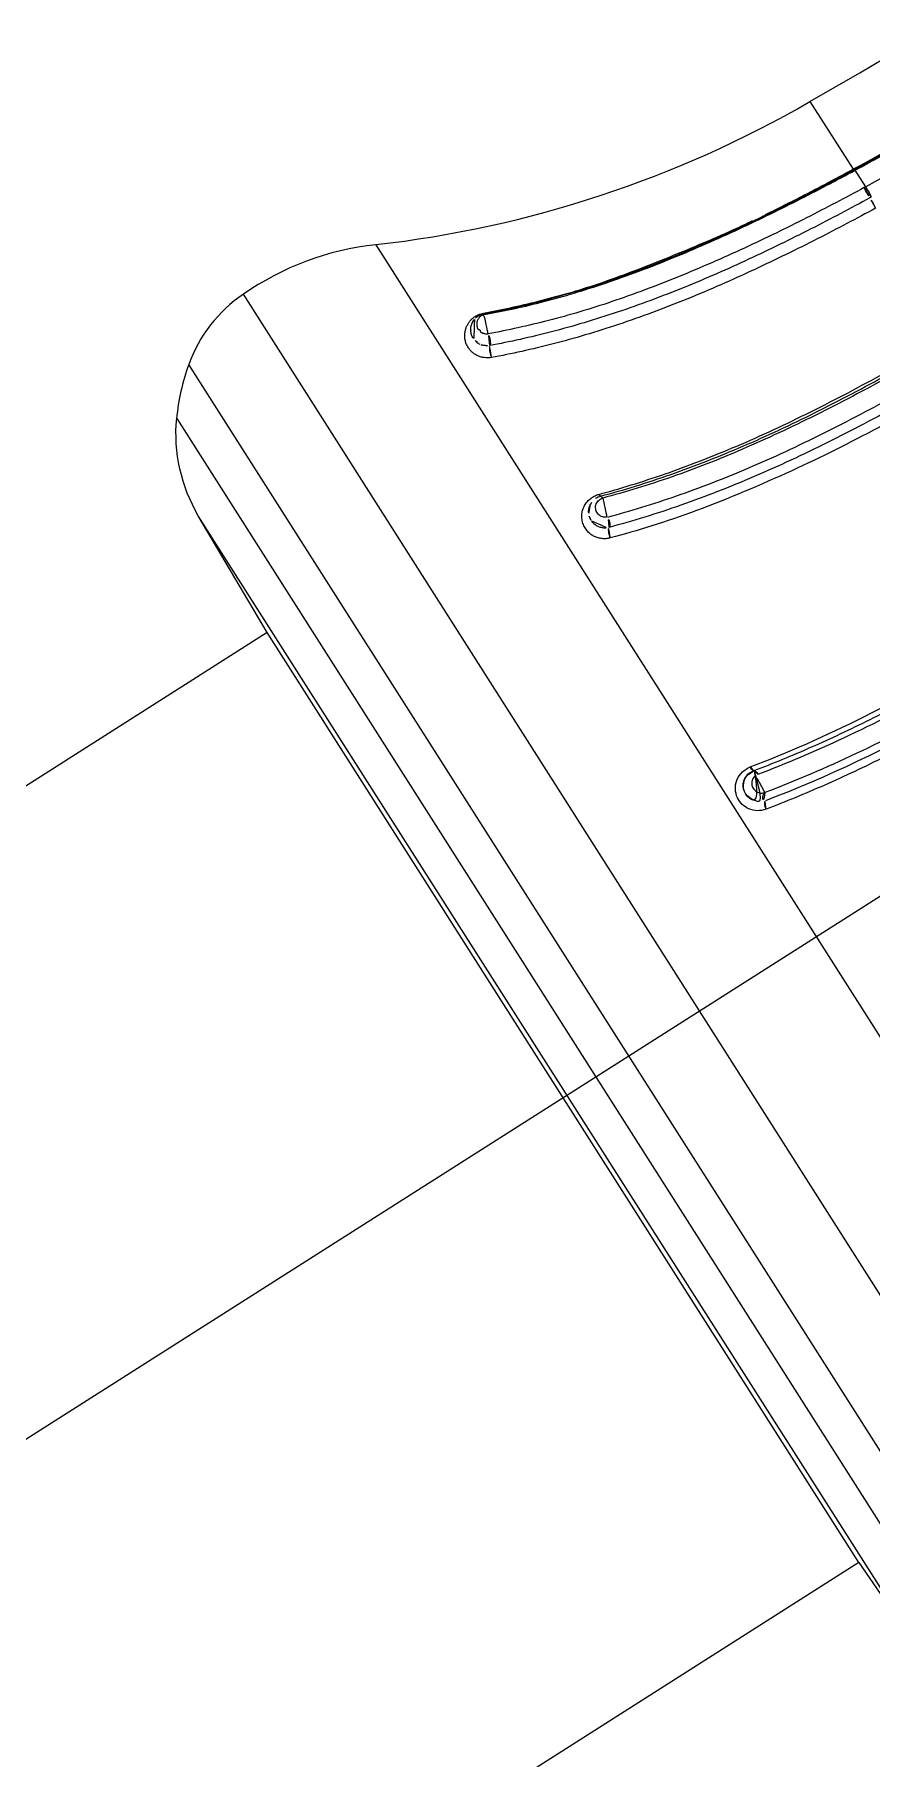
# Model space of a CAD drawing. Header units: millimetres. Extents: x 1145859089 to 1147511753, y -1047484727 to -1047247487.
# Drawn here: x 1146327933.4 to 1146327959.2, y -1047438348 to -1047438294.8 of the extents above; entities that cross this region are included whole.
import ezdxf
from ezdxf.xclip import XClip

# ---------------------------------------------------------------- set-up
doc = ezdxf.new("R2010")
doc.units = ezdxf.units.MM
doc.header["$LTSCALE"] = 100
doc.header["$MEASUREMENT"] = 0
doc.header["$XCLIPFRAME"] = 2
doc.linetypes.add('CENTERX2', pattern=[4, 2.5, -0.5, 0.5, -0.5])
doc.linetypes.add('단지배치도$0$CENTER', pattern=[31, 30, -0.5, 0, -0.5])
doc.layers.get('0').update_dxf_attribs({"linetype": 'CONTINUOUS'})
for name, color, linetype in [('L-지중매입', 3, 'CENTERX2'), ('XREF', 135, 'CONTINUOUS'), ('단지배치도$0$W240910', 135, 'CONTINUOUS')]:
    doc.layers.add(name, color=color, linetype=linetype)

# ---------------------------------------------------------------- blocks, each defined once
blk = doc.blocks.new('단지배치도$0$zw$9902')
at = {"layer": '단지배치도$0$W240910', "linetype": '단지배치도$0$CENTER', "ltscale": 20}
blk.add_line((59044.925, -67105.317), (59443.165, -66851.963), dxfattribs=at)
at = {"layer": '단지배치도$0$W240910', "linetype": 'ByBlock', "ltscale": 20}
for p, q in [((59283.678, -66927.549), (59285.007, -66929.637)), ((59285.007, -66929.637), (59285.043, -66929.618)), ((59285.013, -66929.66), (59285.051, -66929.639)), ((59285.051, -66929.639), (59285.051, -66929.639)), ((59285.399, -66930.175), (59285.073, -66929.663)), ((59285.399, -66930.175), (59285.351, -66930.201)), ((59285.574, -66930.491), (59285.525, -66930.518)), ((59270.289, -66931.967), (59297.441, -66974.647)), ((59294.329, -66977.7), (59266.204, -66933.492)), ((59291.655, -66978.308), (59264.521, -66935.656)), ((59264.15, -66937.328), (59289.984, -66977.936)), ((59266.934, -66943.93), (59264.815, -66940.326)), ((59287.55, -66976.062), (59264.815, -66940.326)), ((59266.934, -66943.929), (59202.833, -66984.709)), ((59285.184, -66972.616), (59266.934, -66943.929)), ((59285.184, -66972.616), (59221.084, -67013.396)), ((59285.184, -66972.616), (59287.55, -66976.063))]:
    blk.add_line(p, q, dxfattribs=at)
at = {"layer": '단지배치도$0$W240910'}
for radius in [11431.377, 11931.377]:
    blk.add_arc((57394.291, -57699.4), radius, 251.6277496, 321.4181311, dxfattribs=at)
at = {"layer": '단지배치도$0$W240910', "linetype": 'ByBlock', "ltscale": 20}
for centre, radius, start, end in [((59028.478, -66485.812), 510.155, 300.01584, 306.39327), ((59266.427, -66897.72), 34.458, 276.433, 300.0419), ((59283.853, -66930.107), 1.286, 22.2298, 22.3738), ((59284.657, -66929.781), 0.419, 22.2908, 22.621), ((59284.693, -66929.765), 0.38, 21.8045, 22.0271), ((59284.068, -66930.015), 1.053, 21.7496, 21.8083), ((59284.692, -66929.765), 0.381, 21.4537, 21.6285), ((59284.792, -66929.727), 0.274, 21.3981, 21.6515), ((59284.793, -66929.726), 0.273, 21.036, 21.2718), ((59284.809, -66929.722), 0.256, 21.3577, 21.5928), ((59284.851, -66929.703), 0.21, 20.3494, 20.6261), ((59284.884, -66929.692), 0.175, 20.4163, 20.7342), ((59284.908, -66929.683), 0.149, 20.2386, 20.5876), ((59284.929, -66929.676), 0.128, 19.6681, 20.0593), ((59284.968, -66929.662), 0.0857, 18.7104, 19.2258), ((59284.951, -66929.668), 0.104, 19.405, 19.8515), ((59284.985, -66929.656), 0.0684, 18.3256, 18.9208), ((59285.01, -66929.648), 0.0421, 16.8748, 17.7071), ((59284.999, -66929.652), 0.0539, 18.0772, 18.7781), ((59285.028, -66929.643), 0.0231, 14.487, 15.7327), ((59285.02, -66929.645), 0.0317, 16.4335, 17.446), ((59285.039, -66929.64), 0.0113, 11.21, 13.268), ((59285.034, -66929.642), 0.0166, 15.2111, 16.7966), ((59285.044, -66929.64), 0.00716, 11.0751, 13.8865), ((59285.048, -66929.639), 0.00239, 3.8497, 9.9581), ((59285.046, -66929.639), 0.00431, 4.7631, 8.7447), ((59285.05, -66929.639), 0.000218, 325.1961, 355.4817), ((59285.05, -66929.639), 0.000524, 345.8959, 3.8947), ((59285.049, -66929.639), 0.00117, 354.5839, 4.5334), ((59270.789, -66937.942), 6.672, 159.9571, 174.7071), ((59282.13, -66948.652), 0.5, 110.7244, 290.7272)]:
    blk.add_arc(centre, radius, start, end, dxfattribs=at)
for points, knots in [([(59285.05, -66929.639), (59285.88, -66929.19), (59286.704, -66928.727), (59291.03, -66926.218), (59295.765, -66923.214), (59305.025, -66916.96), (59308.14, -66914.802), (59316.244, -66909.144), (59321.795, -66905.16), (59328.2, -66900.637), (59330.12, -66899.295), (59332.047, -66897.97)], [0, 0, 0, 0, 0.079666, 0.079666, 0.421851, 0.421851, 0.597487, 0.597487, 0.879584, 0.879584, 1, 1, 1, 1]), ([(59285.073, -66929.663), (59287.153, -66928.536), (59291.216, -66926.116), (59297.18, -66922.291), (59303.061, -66918.346), (59307.918, -66914.995), (59312.76, -66911.617), (59317.586, -66908.212), (59324.317, -66903.404), (59329.143, -66899.996), (59332.055, -66897.994)], [0, 0, 0, 0, 0.00709361, 0.01418546, 0.02127666, 0.02836776, 0.03191298, 0.03900348, 0.04609359, 0.0567277, 0.0567277, 0.0567277, 0.0567277]), ([(59332.38, -66898.506), (59330.69, -66899.667), (59327.013, -66902.237), (59321.368, -66906.253), (59315.42, -66910.489), (59309.44, -66914.676), (59303.438, -66918.822), (59297.382, -66922.887), (59291.394, -66926.718), (59287.371, -66929.107), (59285.4, -66930.175)], [0, 0, 0, 0, 0.108757, 0.237507, 0.366257, 0.495006, 0.623756, 0.752506, 0.881256, 1, 1, 1, 1]), ([(59285.043, -66929.617), (59285.936, -66929.134), (59287.872, -66928.039), (59290.81, -66926.267), (59293.76, -66924.415), (59295.673, -66923.182), (59296.567, -66922.596)], [0, 0, 0, 0, 0.053743, 0.1174933, 0.1812436, 0.2378178, 0.2378178, 0.2378178, 0.2378178]), ([(59282.303, -66931.032), (59282.631, -66930.874), (59283.578, -66930.397), (59284.455, -66929.936), (59285.006, -66929.637)], [0.74894, 0.74894, 0.74894, 0.74894, 0.8333333, 1, 1, 1, 1]), ([(59285.073, -66929.663), (59285.069, -66929.657), (59285.061, -66929.648), (59285.054, -66929.64), (59285.051, -66929.639), (59285.05, -66929.639)], [0, 0, 0, 0, 0.333333, 0.666667, 1, 1, 1, 1]), ([(59273.646, -66934.115), (59274.187, -66934.02), (59275.332, -66933.776), (59277.218, -66933.225), (59279.314, -66932.447), (59281.402, -66931.533), (59283.313, -66930.601), (59284.502, -66929.973), (59285.073, -66929.663)], [0, 0, 0, 0, 0.166667, 0.333333, 0.5, 0.666667, 0.833333, 1, 1, 1, 1]), ([(59285.351, -66930.202), (59284.78, -66930.512), (59283.592, -66931.137), (59281.685, -66932.069), (59279.621, -66932.974), (59277.549, -66933.753), (59275.599, -66934.33), (59274.36, -66934.601), (59273.759, -66934.71)], [0, 0, 0, 0, 0.166667, 0.333333, 0.5, 0.666667, 0.833333, 1, 1, 1, 1]), ([(59285.524, -66930.518), (59284.935, -66930.838), (59283.727, -66931.479), (59281.797, -66932.426), (59279.809, -66933.297), (59277.732, -66934.072), (59275.682, -66934.684), (59274.417, -66934.961), (59273.806, -66935.073)], [0, 0, 0, 0, 0.166667, 0.333333, 0.5, 0.666667, 0.833333, 1, 1, 1, 1]), ([(59283.296, -66930.561), (59282.982, -66930.721), (59281.993, -66931.215), (59280.994, -66931.68), (59280.307, -66931.98)], [2.309945, 2.309945, 2.309945, 2.309945, 2.640437, 3.349882, 3.349882, 3.349882, 3.349882]), ([(59283.296, -66930.561), (59283.198, -66930.611), (59282.616, -66930.906), (59281.881, -66931.266), (59280.968, -66931.687), (59280.569, -66931.866), (59280.307, -66931.98)], [0.1669364, 0.1669364, 0.1669364, 0.1669364, 0.1937352, 0.3254418, 0.3594494, 0.4247204, 0.4247204, 0.4247204, 0.4247204]), ([(59285.351, -66930.202), (59285.371, -66930.245), (59285.461, -66930.415), (59285.523, -66930.52), (59285.524, -66930.518)], [2.232891, 2.232891, 2.232891, 2.232891, 7.283615, 12.333504, 12.333504, 12.333504, 12.333504]), ([(59285.701, -66930.837), (59285.679, -66930.796), (59285.589, -66930.625), (59285.527, -66930.519), (59285.526, -66930.521)], [2.12087, 2.12087, 2.12087, 2.12087, 6.933731, 11.74653, 11.74653, 11.74653, 11.74653]), ([(59273.611, -66934.074), (59274.147, -66933.976), (59275.282, -66933.729), (59277.151, -66933.202), (59279.22, -66932.4), (59280.853, -66931.719), (59281.716, -66931.316), (59281.906, -66931.221)], [0, 0, 0, 0, 0.1666667, 0.3333333, 0.5, 0.6666667, 0.7152602, 0.7152602, 0.7152602, 0.7152602]), ([(59285.701, -66930.837), (59285.125, -66931.151), (59283.925, -66931.786), (59281.98, -66932.739), (59279.885, -66933.662), (59277.758, -66934.455), (59275.733, -66935.055), (59274.467, -66935.33), (59273.855, -66935.441)], [0, 0, 0, 0, 0.166667, 0.333333, 0.5, 0.666667, 0.833333, 1, 1, 1, 1]), ([(59282.209, -66931.101), (59282.249, -66931.082), (59282.297, -66931.059), (59282.345, -66931.035), (59282.352, -66931.028)], [1.4527791, 1.4527791, 1.4527791, 1.4527791, 2.2240759, 2.3878722, 2.3878722, 2.3878722, 2.3878722]), ([(59275.426, -66933.694), (59275.38, -66933.706), (59275.287, -66933.73), (59275.197, -66933.752), (59275.152, -66933.763)], [0.83304643, 0.83304643, 0.83304643, 0.83304643, 0.84411263, 0.85565068, 0.85565068, 0.85565068, 0.85565068]), ([(59273.855, -66935.441), (59273.828, -66935.447), (59273.772, -66935.455), (59273.681, -66935.454), (59273.584, -66935.442), (59273.485, -66935.414), (59273.391, -66935.372), (59273.303, -66935.316), (59273.225, -66935.247), (59273.156, -66935.165), (59273.099, -66935.071), (59273.056, -66934.963), (59273.031, -66934.841), (59273.031, -66934.715), (59273.048, -66934.602), (59273.078, -66934.504), (59273.122, -66934.418), (59273.174, -66934.341), (59273.233, -66934.274), (59273.295, -66934.214), (59273.367, -66934.164), (59273.447, -66934.123), (59273.531, -66934.093), (59273.584, -66934.079), (59273.611, -66934.074)], [0, 0, 0, 0, 0.045455, 0.090909, 0.136364, 0.181818, 0.227273, 0.272727, 0.318182, 0.363636, 0.409091, 0.454545, 0.5, 0.545455, 0.590909, 0.636364, 0.681818, 0.727273, 0.772727, 0.818182, 0.863636, 0.909091, 0.954545, 1, 1, 1, 1]), ([(59273.332, -66934.268), (59273.323, -66934.274), (59273.295, -66934.31), (59273.254, -66934.382), (59273.22, -66934.491), (59273.211, -66934.616), (59273.237, -66934.746), (59273.283, -66934.839), (59273.318, -66934.886), (59273.337, -66934.899)], [0.2460877, 0.2460877, 0.2460877, 0.2460877, 0.2666667, 0.3333333, 0.4, 0.4666667, 0.5333333, 0.6, 0.6378584, 0.6378584, 0.6378584, 0.6378584]), ([(59273.263, -66934.37), (59273.27, -66934.356), (59273.284, -66934.33), (59273.301, -66934.304), (59273.31, -66934.291)], [1.3868743, 1.3868743, 1.3868743, 1.3868743, 1.5925598, 1.7821231, 1.7821231, 1.7821231, 1.7821231]), ([(59273.286, -66934.337), (59273.288, -66934.333), (59273.295, -66934.322), (59273.302, -66934.311), (59273.332, -66934.268)], [2.5986181, 2.5986181, 2.5986181, 2.5986181, 2.6333457, 2.7136184, 2.7136184, 2.7136184, 2.7136184]), ([(59273.434, -66934.17), (59273.416, -66934.183), (59273.378, -66934.212), (59273.344, -66934.248), (59273.332, -66934.268)], [0.14907119, 0.14907119, 0.14907119, 0.14907119, 0.2, 0.24608775, 0.24608775, 0.24608775, 0.24608775]), ([(59273.586, -66934.101), (59273.57, -66934.105), (59273.526, -66934.119), (59273.478, -66934.142), (59273.446, -66934.162), (59273.442, -66934.165)], [0.0307517, 0.0307517, 0.0307517, 0.0307517, 0.0666667, 0.1333333, 0.1444732, 0.1444732, 0.1444732, 0.1444732]), ([(59273.412, -66934.972), (59273.388, -66934.955), (59273.362, -66934.93), (59273.342, -66934.905), (59273.337, -66934.899)], [0.9734552, 0.9734552, 0.9734552, 0.9734552, 1.1595777, 1.2248043, 1.2248043, 1.2248043, 1.2248043]), ([(59273.535, -66935.049), (59273.565, -66935.061), (59273.627, -66935.078), (59273.717, -66935.086), (59273.777, -66935.079), (59273.806, -66935.073)], [0.8010672, 0.8010672, 0.8010672, 0.8010672, 0.8666667, 0.9333333, 1, 1, 1, 1]), ([(59276.886, -66940.022), (59276.875, -66940.052), (59276.855, -66940.125), (59276.851, -66940.208), (59276.856, -66940.255), (59276.856, -66940.264)], [0.2973047, 0.2973047, 0.2973047, 0.2973047, 0.3571429, 0.4285714, 0.4432667, 0.4432667, 0.4432667, 0.4432667]), ([(59276.942, -66939.918), (59276.923, -66939.946), (59276.904, -66939.979), (59276.89, -66940.015), (59276.886, -66940.022)], [0.2281398, 0.2281398, 0.2281398, 0.2281398, 0.28571429, 0.29730471, 0.29730471, 0.29730471, 0.29730471]), ([(59277.286, -66939.78), (59277.266, -66939.786), (59277.228, -66939.803), (59277.172, -66939.839), (59277.123, -66939.89), (59277.086, -66939.954), (59277.065, -66940.031), (59277.066, -66940.112), (59277.087, -66940.186), (59277.122, -66940.249), (59277.167, -66940.298), (59277.219, -66940.335), (59277.277, -66940.36), (59277.336, -66940.372), (59277.392, -66940.372), (59277.427, -66940.367), (59277.444, -66940.363)], [0, 0, 0, 0, 0.071429, 0.142857, 0.214286, 0.285714, 0.357143, 0.428571, 0.5, 0.571429, 0.642857, 0.714286, 0.785714, 0.857143, 0.928571, 1, 1, 1, 1]), ([(59277.286, -66939.78), (59277.273, -66939.775), (59277.266, -66939.763), (59277.258, -66939.753), (59277.255, -66939.749)], [0.13022706, 0.13022706, 0.13022706, 0.13022706, 0.17644401, 0.21354705, 0.21354705, 0.21354705, 0.21354705]), ([(59276.87, -66940.332), (59276.872, -66940.339), (59276.885, -66940.383), (59276.907, -66940.432), (59276.931, -66940.471), (59276.936, -66940.479)], [0.4858037, 0.4858037, 0.4858037, 0.4858037, 0.5, 0.5714286, 0.5881216, 0.5881216, 0.5881216, 0.5881216]), ([(59276.936, -66940.479), (59276.951, -66940.502), (59276.992, -66940.553), (59277.069, -66940.619), (59277.166, -66940.671), (59277.27, -66940.7), (59277.377, -66940.707), (59277.447, -66940.694), (59277.482, -66940.684)], [0.5881724, 0.5881724, 0.5881724, 0.5881724, 0.6428571, 0.7142857, 0.7857143, 0.8571429, 0.9285714, 1, 1, 1, 1]), ([(59281.836, -66948.074), (59282.984, -66947.636), (59285.337, -66946.595), (59288.975, -66944.587), (59291.572, -66942.933), (59292.892, -66942.032)], [0, 0, 0, 0, 0.333333, 0.666667, 1, 1, 1, 1]), ([(59281.953, -66948.185), (59282.541, -66947.965), (59283.724, -66947.476), (59285.528, -66946.627), (59287.359, -66945.661), (59289.215, -66944.591), (59291.094, -66943.422), (59292.35, -66942.594), (59292.979, -66942.17)], [0, 0, 0, 0, 0.1666667, 0.3333333, 0.5, 0.6666667, 0.8333333, 1, 1, 1, 1]), ([(59282.074, -66948.298), (59282.961, -66947.963), (59284.804, -66947.177), (59288.505, -66945.267), (59291.276, -66943.519), (59293.077, -66942.296)], [0, 0, 0, 0, 0.237515, 0.495013, 1, 1, 1, 1]), ([(59293.425, -66942.791), (59291.616, -66944.019), (59287.929, -66946.343), (59284.171, -66948.152), (59282.288, -66948.862)], [0, 0, 0, 0, 0.500014, 1, 1, 1, 1]), ([(59293.638, -66943.204), (59292.996, -66943.64), (59291.711, -66944.487), (59289.791, -66945.68), (59287.88, -66946.781), (59285.987, -66947.777), (59284.124, -66948.655), (59282.919, -66949.151), (59282.324, -66949.377)], [0, 0, 0, 0, 0.166667, 0.333333, 0.5, 0.666667, 0.833333, 1, 1, 1, 1]), ([(59281.953, -66948.185), (59281.78, -66948.25), (59281.606, -66948.426), (59281.633, -66948.907), (59281.831, -66949.092), (59282.137, -66949.148), (59282.235, -66949.146), (59282.305, -66949.116)], [0, 0, 0, 0, 0.436006, 0.436006, 0.865969, 0.865969, 1, 1, 1, 1]), ([(59281.836, -66948.074), (59281.849, -66948.098), (59281.876, -66948.141), (59281.919, -66948.181), (59281.942, -66948.184), (59281.952, -66948.182)], [0, 0, 0, 0, 0.333333, 0.666667, 1, 1, 1, 1]), ([(59282.074, -66948.298), (59282.071, -66948.29), (59282.067, -66948.283), (59282.036, -66948.234), (59282.007, -66948.203), (59281.966, -66948.184), (59281.964, -66948.184), (59281.953, -66948.185)], [0, 0, 0, 0, 0.084738, 0.084738, 0.675047, 0.675047, 1, 1, 1, 1]), ([(59282.288, -66948.862), (59282.251, -66948.875), (59282.178, -66948.887), (59282.062, -66948.862), (59281.958, -66948.79), (59281.888, -66948.672), (59281.874, -66948.527), (59281.939, -66948.377), (59282.021, -66948.32), (59282.074, -66948.298)], [0, 0, 0, 0, 0.142857, 0.285714, 0.428571, 0.571429, 0.714286, 0.857143, 1, 1, 1, 1]), ([(59282.288, -66948.862), (59282.246, -66948.905), (59282.195, -66949.089), (59282.265, -66949.135), (59282.305, -66949.116)], [0, 0, 0, 0, 0.0002153058, 0.0004289318, 0.0004289318, 0.0004289318, 0.0004289318]), ([(59282.324, -66949.377), (59282.314, -66949.356), (59282.29, -66949.299), (59282.272, -66949.208), (59282.28, -66949.142), (59282.298, -66949.124), (59282.307, -66949.121)], [0, 0, 0, 0, 0.202316, 0.499974, 0.797632, 1, 1, 1, 1]), ([(59311.824, -66964.084), (59312.092, -66964.404), (59312.308, -66971.133), (59312.851, -66978.456), (59312.99, -66986.969), (59312.017, -66990.627), (59297.022, -67001.805), (59283.232, -67011.252), (59270.562, -67020.321)], [0, 0, 0, 0, 1.099982, 20.542667, 21.27525, 27.305259, 30.651338, 77.40869, 77.40869, 77.40869, 77.40869])]:
    blk.add_open_spline(points, degree=3, knots=knots, dxfattribs=at)
for points in [[(59273.626, -66934.091), (59277.633, -66933.354), (59281.418, -66931.607), (59285.05, -66929.639)], [(59285.006, -66929.637), (59285.013, -66929.651), (59285.015, -66929.658), (59285.013, -66929.66)], [(59282.823, -66930.786), (59283.561, -66930.431), (59284.29, -66930.051), (59285.011, -66929.661)], [(59285.4, -66930.175), (59285.407, -66930.191), (59285.429, -66930.233), (59285.478, -66930.326), (59285.53, -66930.419), (59285.565, -66930.48), (59285.573, -66930.492), (59285.574, -66930.491)], [(59270.288, -66931.964), (59268.825, -66932.121), (59267.408, -66932.651), (59266.204, -66933.492)], [(59266.204, -66933.492), (59265.435, -66934.01), (59264.838, -66934.779), (59264.521, -66935.656)], [(59273.697, -66934.078), (59274.34, -66933.958), (59274.977, -66933.813), (59275.608, -66933.646)], [(59275.426, -66933.694), (59275.335, -66933.718), (59275.243, -66933.741), (59275.152, -66933.763)], [(59273.332, -66934.268), (59273.284, -66934.335), (59273.243, -66934.395), (59273.219, -66934.493)], [(59273.277, -66934.353), (59273.279, -66934.348), (59273.282, -66934.342), (59273.286, -66934.337)], [(59273.759, -66934.71), (59273.745, -66934.713), (59273.716, -66934.715), (59273.666, -66934.712), (59273.624, -66934.702), (59273.591, -66934.691), (59273.566, -66934.679), (59273.542, -66934.668), (59273.524, -66934.656), (59273.511, -66934.646), (59273.51, -66934.632), (59273.511, -66934.62), (59273.51, -66934.609), (59273.505, -66934.599), (59273.493, -66934.591), (59273.476, -66934.584), (59273.456, -66934.575), (59273.436, -66934.565), (59273.424, -66934.55), (59273.419, -66934.531), (59273.417, -66934.51), (59273.411, -66934.487), (59273.407, -66934.462), (59273.404, -66934.435), (59273.402, -66934.404), (59273.405, -66934.37), (59273.412, -66934.333), (59273.426, -66934.291), (59273.45, -66934.247), (59273.48, -66934.207), (59273.515, -66934.174), (59273.555, -66934.147), (59273.601, -66934.127), (59273.631, -66934.118), (59273.646, -66934.115)], [(59273.491, -66934.142), (59273.438, -66934.167), (59273.437, -66934.168), (59273.434, -66934.17)], [(59273.586, -66934.101), (59273.532, -66934.116), (59273.482, -66934.138), (59273.491, -66934.142)], [(59273.626, -66934.092), (59273.612, -66934.094), (59273.599, -66934.097), (59273.586, -66934.101)], [(59273.611, -66934.074), (59273.617, -66934.086), (59273.622, -66934.092), (59273.626, -66934.092)], [(59273.646, -66934.115), (59273.639, -66934.1), (59273.631, -66934.091), (59273.626, -66934.092)], [(59273.217, -66934.61), (59273.216, -66934.593), (59273.216, -66934.575), (59273.217, -66934.557)], [(59273.439, -66935), (59273.409, -66934.98), (59273.385, -66934.959), (59273.331, -66934.901)], [(59273.806, -66935.073), (59273.812, -66935.072), (59273.821, -66935.052), (59273.822, -66934.977), (59273.809, -66934.876), (59273.785, -66934.775), (59273.767, -66934.727), (59273.759, -66934.71)], [(59277.167, -66939.664), (59277.819, -66939.489), (59279.177, -66939.072), (59281.413, -66938.208), (59283.708, -66937.14), (59286.003, -66935.923), (59287.473, -66935.082), (59288.196, -66934.651)], [(59277.223, -66939.72), (59277.937, -66939.529), (59279.38, -66939.082), (59281.605, -66938.209), (59283.839, -66937.166), (59286.096, -66935.969), (59287.537, -66935.133), (59288.25, -66934.709)], [(59288.298, -66934.779), (59287.577, -66935.21), (59286.113, -66936.051), (59283.864, -66937.239), (59281.573, -66938.309), (59279.423, -66939.156), (59277.992, -66939.593), (59277.286, -66939.78)], [(59273.46, -66935.011), (59273.425, -66934.987), (59273.418, -66934.98), (59273.412, -66934.972)], [(59273.46, -66935.011), (59273.459, -66935.012), (59273.459, -66935.012), (59273.46, -66935.013)], [(59273.475, -66935.02), (59273.494, -66935.031), (59273.514, -66935.04), (59273.535, -66935.049)], [(59273.855, -66935.441), (59273.847, -66935.425), (59273.829, -66935.377), (59273.806, -66935.276), (59273.792, -66935.174), (59273.791, -66935.097), (59273.801, -66935.077), (59273.807, -66935.077)], [(59277.444, -66940.363), (59278.133, -66940.179), (59279.546, -66939.746), (59281.778, -66938.883), (59284.079, -66937.813), (59286.378, -66936.593), (59287.871, -66935.738), (59288.607, -66935.298)], [(59288.761, -66935.567), (59288.004, -66936.019), (59286.486, -66936.889), (59284.217, -66938.089), (59281.959, -66939.144), (59279.691, -66940.032), (59278.214, -66940.489), (59277.482, -66940.684)], [(59288.915, -66935.837), (59287.824, -66936.494), (59285.698, -66937.675), (59283.226, -66938.923), (59280.082, -66940.255), (59278.356, -66940.787), (59277.521, -66941.008)], [(59264.815, -66940.326), (59264.288, -66939.426), (59264.049, -66938.359), (59264.148, -66937.327)], [(59277.521, -66941.008), (59277.486, -66941.018), (59277.413, -66941.032), (59277.296, -66941.035), (59277.176, -66941.017), (59277.059, -66940.979), (59276.95, -66940.922), (59276.848, -66940.842), (59276.758, -66940.734), (59276.686, -66940.602), (59276.642, -66940.447), (59276.638, -66940.277), (59276.674, -66940.113), (59276.744, -66939.969), (59276.837, -66939.853), (59276.942, -66939.765), (59277.054, -66939.702), (59277.129, -66939.674), (59277.167, -66939.664)], [(59277.188, -66939.731), (59277.083, -66939.766), (59276.995, -66939.835), (59276.942, -66939.918)], [(59277.167, -66939.664), (59277.188, -66939.703), (59277.209, -66939.723), (59277.224, -66939.72)], [(59277.223, -66939.72), (59277.212, -66939.723), (59277.2, -66939.727), (59277.188, -66939.731)], [(59277.223, -66939.72), (59277.24, -66939.715), (59277.264, -66939.739), (59277.286, -66939.78)], [(59277.286, -66939.78), (59277.261, -66939.747), (59277.258, -66939.748), (59277.255, -66939.749)], [(59276.886, -66940.022), (59276.833, -66940.167), (59276.839, -66940.337), (59276.936, -66940.479)], [(59277.482, -66940.684), (59277.492, -66940.681), (59277.506, -66940.651), (59277.507, -66940.565), (59277.483, -66940.453), (59277.458, -66940.39), (59277.444, -66940.363)], [(59277.521, -66941.008), (59277.507, -66940.981), (59277.48, -66940.915), (59277.457, -66940.803), (59277.457, -66940.714), (59277.472, -66940.689), (59277.482, -66940.687)], [(59293.537, -66942.992), (59289.888, -66945.462), (59286.103, -66947.677), (59282.305, -66949.116)], [(59282.324, -66949.377), (59282.231, -66949.41), (59282.052, -66949.441), (59281.789, -66949.381), (59281.577, -66949.24), (59281.427, -66949.031), (59281.361, -66948.764), (59281.401, -66948.482), (59281.586, -66948.207), (59281.744, -66948.108), (59281.836, -66948.074)], [(59281.953, -66948.185), (59281.742, -66948.263), (59281.588, -66948.482), (59281.623, -66948.585)]]:
    blk.add_open_spline(points, degree=3, dxfattribs=at)
blk = doc.blocks.new('단지배치도')
blk.add_blockref('단지배치도$0$zw$9902', (141034.193, 142437.157))

msp = doc.modelspace()

# ---------------------------------------------------------------- linework, layer by layer
at = {"layer": 'L-지중매입', "ltscale": 2}
msp.add_arc((1146292364.149594, -1047402174.186541, 0), 45716.750817, 303.4822833292, 333.0437788935, dxfattribs=at)

# ---------------------------------------------------------------- block references
at = {"layer": 'XREF'}
ref = msp.add_blockref('단지배치도', (1146127639.433663, -1047513806.462535), dxfattribs=at)
XClip(ref).set_block_clipping_path([(72982.4064819524, 34919.7593965298), (360382.4067475507, 255319.7593436697)])

doc.saveas('drawing.dxf')
